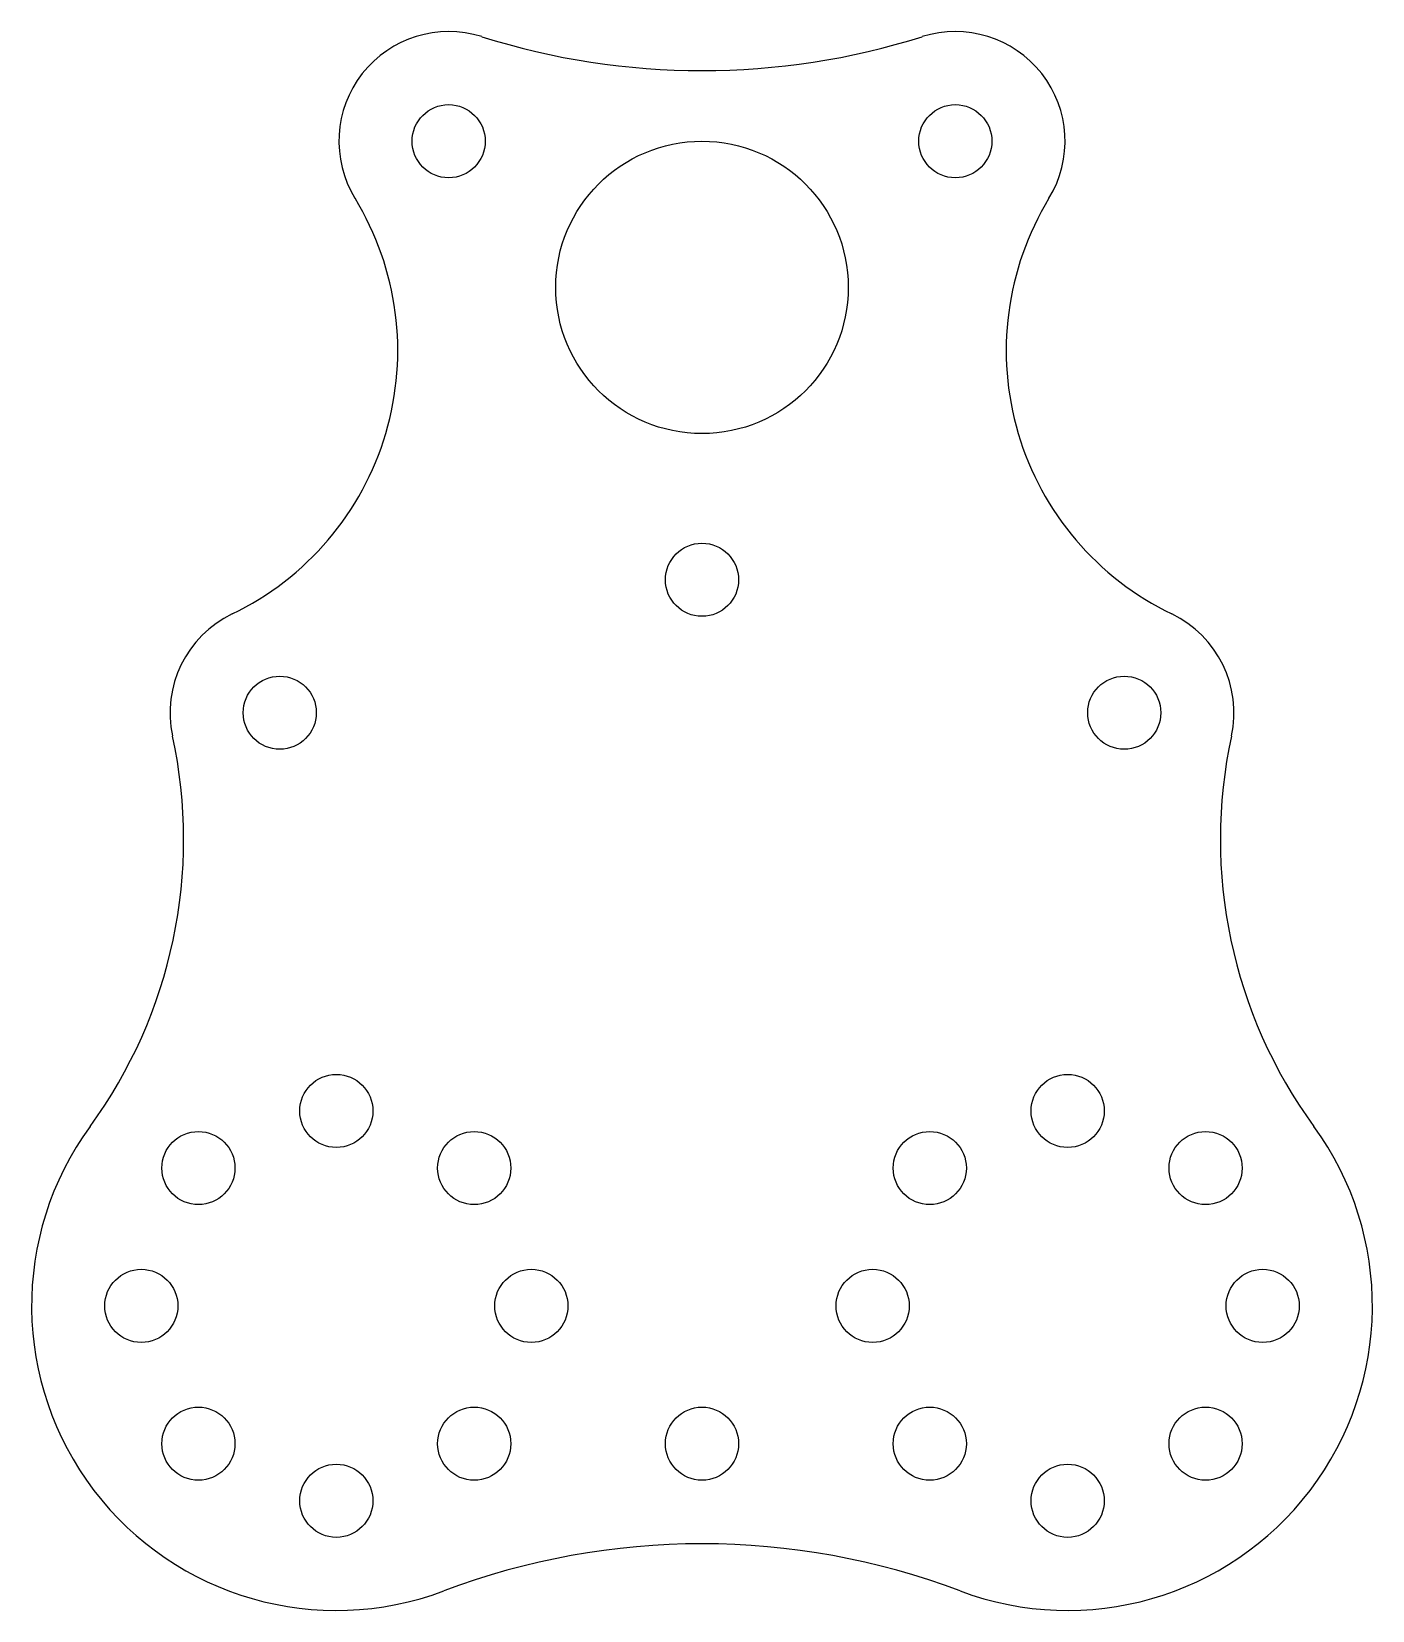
# Model space of a CAD drawing. Header units: millimetres. Extents: x 2336.8 to 2391.8, y 1112.5 to 1177.3.
import ezdxf

# ---------------------------------------------------------------- set-up
doc = ezdxf.new("R2010")
doc.units = ezdxf.units.MM

msp = doc.modelspace()

# ---------------------------------------------------------------- linework, layer by layer
for centre, radius in [((2353.914, 1172.831), 1.5), ((2374.698, 1172.831), 1.5), ((2364.306, 1166.831), 6), ((2364.306, 1154.831), 1.5), ((2346.986, 1149.374), 1.5), ((2381.627, 1149.374), 1.5), ((2349.306, 1133.03), 1.5), ((2379.306, 1133.03), 1.5), ((2343.649, 1130.687), 1.5), ((2354.963, 1130.687), 1.5), ((2373.649, 1130.687), 1.5), ((2384.963, 1130.687), 1.5), ((2341.306, 1125.03), 1.5), ((2357.306, 1125.03), 1.5), ((2371.306, 1125.03), 1.5), ((2387.306, 1125.03), 1.5), ((2343.649, 1119.374), 1.5), ((2354.963, 1119.374), 1.5), ((2364.306, 1119.374), 1.5), ((2373.649, 1119.374), 1.5), ((2384.963, 1119.374), 1.5), ((2349.306, 1117.03), 1.5), ((2379.306, 1117.03), 1.5)]:
    msp.add_circle(centre, radius)
for centre, radius, start, end in [((2353.914, 1172.831), 4.5, 72.46873, 211.3765), ((2364.306, 1205.728), 30, 252.46873, 287.53127), ((2374.698, 1172.831), 4.5, 328.6235, 107.53127), ((2339.827, 1164.24), 12, 295.71362, 31.3765), ((2388.785, 1164.24), 12, 148.6235, 244.28638), ((2346.986, 1149.374), 4.5, 115.71362, 192.25005), ((2381.627, 1149.374), 4.5, 347.74995, 64.28638), ((2323.043, 1144.175), 20, 323.90896, 12.25005), ((2405.569, 1144.175), 20, 167.74995, 216.09104), ((2349.306, 1125.03), 12.5, 143.90896, 290.66732), ((2379.306, 1125.03), 12.5, 249.33268, 36.09104), ((2364.306, 1085.265), 30, 69.33268, 110.66732)]:
    msp.add_arc(centre, radius, start, end)

doc.saveas('drawing.dxf')
